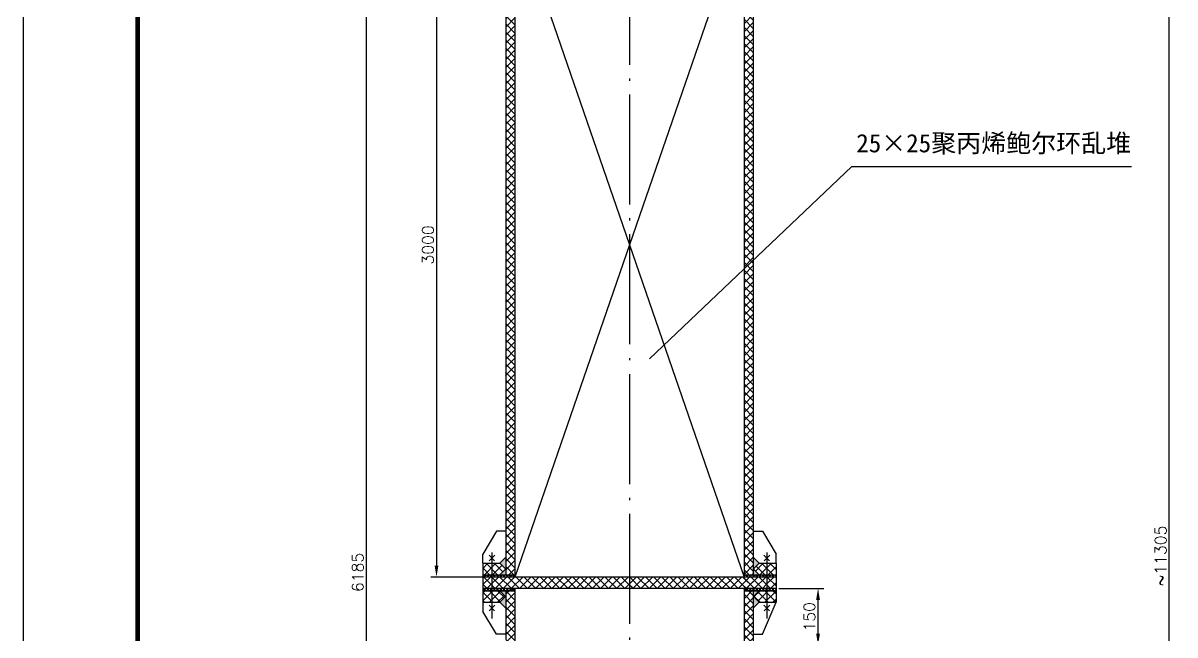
# Model space of a CAD drawing. Extents: x -699 to 795, y -2090 to -821.
# Drawn here: x 201.3 to 452.7, y -1668 to -1534.5 of the extents above; entities that cross this region are included whole.
import ezdxf

# ---------------------------------------------------------------- set-up
doc = ezdxf.new("R2010")
doc.units = 0
doc.header["$MEASUREMENT"] = 0
doc.linetypes.add('ACAD_ISO04W100', pattern=[30.5, 24, -3, 0.5, -3])
doc.layers.get('DEFPOINTS').update_dxf_attribs({"linetype": 'CONTINUOUS'})
for name, color, linetype in [('中线', 1, 'ACAD_ISO04W100'), ('文字', 6, 'CONTINUOUS'), ('标注', 5, 'CONTINUOUS'), ('细线', 4, 'CONTINUOUS'), ('边框线', 7, 'CONTINUOUS')]:
    doc.layers.add(name, color=color, linetype=linetype)
doc.styles.get("Standard").update_dxf_attribs({"font": 'txt.shx'})
doc.styles.add('临时', font='SIMFANG.TTF', dxfattribs={"height": 4})
doc.dimstyles.get("Standard").update_dxf_attribs({"dimtxt": 2.5, "dimasz": 2.5, "dimexe": 1.25, "dimexo": 0.625, "dimtad": 1, "dimdec": 4, "dimdsep": 46, "dimlunit": 6, "dimtxsty": 'Standard', "dimcen": 2.5, "dimadec": 0, "dimazin": 0, "dimtfac": 1, "dimtdec": 4, "dimtmove": 0, "dimatfit": 3, "dimfxl": 1, "dimtolj": 1, "dimtzin": 0, "dimarcsym": 0})
pattern_1 = [(45, (-113.764, -71.2914), (-0.8838835, 0.8838835), []), (135, (-113.764, -71.2914), (-0.8838835, -0.8838835), [])]
pattern_2 = [(45, (-113.764, -71.2914), (-0.35355339, 0.35355339), []), (135, (-113.764, -71.2914), (-0.35355339, -0.35355339), [])]

# ---------------------------------------------------------------- blocks, each defined once
blk = doc.blocks.new('*D60')
at = {"layer": 'DEFPOINTS', "color": 0}
for p in [(276.22, -1510.43), (308.62, -1510.43), (308.62, -1798.31)]:
    blk.add_point(p, dxfattribs=at)
at = {"layer": '标注', "color": 0, "lineweight": -2}
for p, q in [((308, -1510.43), (274.97, -1510.43)), ((276.22, -1795.81), (276.22, -1512.93)), ((308, -1798.31), (274.97, -1798.31))]:
    blk.add_line(p, q, dxfattribs=at)
at = {"layer": '标注', "color": 0}
for points in [[(275.8, -1512.93), (276.63, -1512.93), (276.22, -1510.43)], [(275.8, -1795.81), (276.63, -1795.81), (276.22, -1798.31)]]:
    blk.add_solid(points, dxfattribs=at)
at = {"layer": '标注', "color": 0, "insert": (274.34, -1654.37), "char_height": 2.5, "attachment_point": 5, "rotation": 90}
blk.add_mtext('\\A1;6185', dxfattribs=at)
blk = doc.blocks.new('*D85')
at = {"layer": 'DEFPOINTS', "color": 0}
for p in [(333.62, -1318.14), (451.41, -1318.14), (389.52, -1983.43)]:
    blk.add_point(p, dxfattribs=at)
at = {"layer": '标注', "color": 0, "lineweight": -2}
for p, q in [((334.25, -1318.14), (452.66, -1318.14)), ((451.41, -1980.93), (451.41, -1320.64)), ((390.14, -1983.43), (452.66, -1983.43))]:
    blk.add_line(p, q, dxfattribs=at)
at = {"layer": '标注', "color": 0}
for points in [[(450.99, -1320.64), (451.83, -1320.64), (451.41, -1318.14)], [(450.99, -1980.93), (451.83, -1980.93), (451.41, -1983.43)]]:
    blk.add_solid(points, dxfattribs=at)
at = {"layer": '标注', "color": 0, "insert": (449.53, -1650.79), "char_height": 2.5, "attachment_point": 5, "rotation": 90}
blk.add_mtext('\\A1;~11305', dxfattribs=at)
blk = doc.blocks.new('*D198')
at = {"layer": 'DEFPOINTS', "color": 0}
for p in [(308.62, -1510.43), (291.52, -1655.37), (308.62, -1655.37)]:
    blk.add_point(p, dxfattribs=at)
at = {"layer": '标注', "color": 0, "lineweight": -2}
for p, q in [((308, -1510.43), (290.27, -1510.43)), ((291.52, -1512.93), (291.52, -1652.87)), ((308, -1655.37), (290.27, -1655.37))]:
    blk.add_line(p, q, dxfattribs=at)
at = {"layer": '标注', "color": 0}
for points in [[(291.1, -1512.93), (291.94, -1512.93), (291.52, -1510.43)], [(291.1, -1652.87), (291.94, -1652.87), (291.52, -1655.37)]]:
    blk.add_solid(points, dxfattribs=at)
at = {"layer": '标注', "color": 0, "insert": (289.65, -1582.9), "char_height": 2.5, "attachment_point": 5, "rotation": 90}
blk.add_mtext('\\A1;3000', dxfattribs=at)
blk = doc.blocks.new('*D200')
at = {"layer": 'DEFPOINTS', "color": 0}
for p in [(365.62, -1657.87), (374.78, -1657.87), (358.62, -1670.23)]:
    blk.add_point(p, dxfattribs=at)
at = {"layer": '标注', "color": 0, "lineweight": -2}
for p, q in [((366.25, -1657.87), (376.03, -1657.87)), ((374.78, -1667.73), (374.78, -1660.37)), ((359.25, -1670.23), (376.03, -1670.23))]:
    blk.add_line(p, q, dxfattribs=at)
at = {"layer": '标注', "color": 0}
for points in [[(374.36, -1660.37), (375.19, -1660.37), (374.78, -1657.87)], [(374.36, -1667.73), (375.19, -1667.73), (374.78, -1670.23)]]:
    blk.add_solid(points, dxfattribs=at)
at = {"layer": '标注', "color": 0, "insert": (372.9, -1664.05), "char_height": 2.5, "attachment_point": 5, "rotation": 90}
blk.add_mtext('\\A1;150', dxfattribs=at)

msp = doc.modelspace()

# ---------------------------------------------------------------- hatches: boundary and pattern name
at = {"layer": '标注'}
h = msp.add_hatch(dxfattribs=at)
h.set_pattern_fill('ANSI37', color=256, scale=10, style=0)
h.set_pattern_definition(pattern_1)
h.paths.add_polyline_path([(308.62135, -1477.28847), (306.62135, -1477.25821), (306.62135, -1537.13532), (308.62135, -1537.15873)])
h.paths.add_polyline_path([(360.62135, -1498.19571), (358.62135, -1498.19571), (358.62135, -1537.74398), (360.62135, -1537.76739)])
h.paths.add_polyline_path([(360.62135, -1478.07545), (358.62135, -1478.04518), (358.62135, -1490.99571), (360.62135, -1489.87456)])
h = msp.add_hatch(dxfattribs=at)
h.set_pattern_fill('ANSI37', color=256, scale=10, style=0)
h.set_pattern_definition(pattern_1)
h.paths.add_polyline_path([(308.62135, -1537.15873), (306.62135, -1537.13532), (306.62135, -1610.9241), (308.62135, -1611.04278)])
h.paths.add_polyline_path([(360.62135, -1537.76739), (358.62135, -1537.74398), (358.62135, -1614.00965), (360.62135, -1614.12832)])
h = msp.add_hatch(dxfattribs=at)
h.set_pattern_fill('ANSI37', color=256, scale=10, style=0)
h.set_pattern_definition(pattern_1)
h.paths.add_polyline_path([(308.62135, -1611.04278), (306.62135, -1610.9241), (306.62135, -1668.92946), (306.62135, -1709.42164), (308.62135, -1709.42164), (308.62135, -1671.92946)])
h.paths.add_polyline_path([(360.62135, -1614.12832), (358.62135, -1614.00965), (358.62135, -1709.42164), (360.62135, -1709.42164), (360.62135, -1704.42163), (360.62135, -1668.92946)])
h = msp.add_hatch(color=256, dxfattribs=at)
h.paths.add_polyline_path([(306.62135, -1651.07137), (305.32135, -1652.37137), (306.47135, -1653.52137), (306.47135, -1653.72137), (305.32135, -1654.87137), (306.62135, -1654.87137)])
h.paths.add_polyline_path([(306.62135, -1658.37137), (305.32135, -1658.37137), (306.47135, -1659.52137), (306.47135, -1659.72137), (305.32135, -1660.87137), (306.62135, -1662.17137)])
for points in [[(360.62135, -1651.07137), (360.62135, -1654.87137), (361.92135, -1654.87137), (360.77135, -1653.72137), (360.77135, -1653.52137), (361.92135, -1652.37137)], [(361.92135, -1658.37137), (360.62135, -1658.37137), (360.62135, -1662.17137), (361.92135, -1660.87137), (360.77135, -1659.72137), (360.77135, -1659.52137)]]:
    msp.add_hatch(color=256, dxfattribs=at).paths.add_polyline_path(points)
h = msp.add_hatch(dxfattribs=at)
h.set_pattern_fill('ANSI37', color=256, scale=10, style=0)
h.set_pattern_definition(pattern_1)
h.paths.add_polyline_path([(303.62135, -1652.37137), (301.62135, -1652.37137), (301.62135, -1654.87137), (303.62135, -1654.87137)])
h.paths.add_polyline_path([(305.32135, -1652.37137), (303.62135, -1652.37137), (303.62135, -1654.87137), (305.32135, -1654.87137), (306.47135, -1653.72137), (306.47135, -1653.52137)])
h = msp.add_hatch(dxfattribs=at)
h.set_pattern_fill('ANSI37', color=256, scale=10, style=0)
h.set_pattern_definition(pattern_1)
h.paths.add_polyline_path([(363.62135, -1652.37137), (361.92135, -1652.37137), (360.77135, -1653.52137), (360.77135, -1653.72137), (361.92135, -1654.87137), (363.62135, -1654.87137)])
h.paths.add_polyline_path([(365.62135, -1652.37137), (363.62135, -1652.37137), (363.62135, -1654.87137), (365.62135, -1654.87137)])
h.paths.add_polyline_path([(363.62135, -1658.37137), (361.92135, -1658.37137), (360.77135, -1659.52137), (360.77135, -1659.72137), (361.92135, -1660.87137), (363.62135, -1660.87137)])
h.paths.add_polyline_path([(365.62135, -1658.37137), (363.62135, -1658.37137), (363.62135, -1660.87137), (365.62135, -1660.87137)])
h = msp.add_hatch(dxfattribs=at)
h.set_pattern_fill('ANSI37', color=256, scale=4, style=0)
h.set_pattern_definition(pattern_2)
h.paths.add_polyline_path([(308.62135, -1657.87137), (303.62135, -1657.87137), (303.62135, -1658.37137), (308.62135, -1658.37137)])
h.paths.add_polyline_path([(303.62135, -1657.87137), (301.62135, -1657.87137), (301.62135, -1658.37137), (303.62135, -1658.37137)])
h.paths.add_polyline_path([(303.62135, -1654.87137), (301.62135, -1654.87137), (301.62135, -1655.37137), (303.62135, -1655.37137)])
h.paths.add_polyline_path([(308.62135, -1654.87137), (303.62135, -1654.87137), (303.62135, -1655.37137), (308.62135, -1655.37137)])
h = msp.add_hatch(dxfattribs=at)
h.set_pattern_fill('ANSI37', color=256, scale=10, style=0)
h.set_pattern_definition(pattern_1)
h.paths.add_polyline_path([(303.62135, -1655.37137), (301.62135, -1655.37137), (301.62135, -1657.87137), (303.62135, -1657.87137)])
h = msp.add_hatch(dxfattribs=at)
h.set_pattern_fill('ANSI37', color=256, scale=10, style=0)
h.set_pattern_definition(pattern_1)
h.paths.add_polyline_path([(333.01346, -1657.87137), (333.44767, -1655.37137), (303.62135, -1655.37137), (303.62135, -1657.87137)])
h.paths.add_polyline_path([(357.42135, -1657.87137), (363.62135, -1657.87137), (363.62135, -1655.37137), (357.42135, -1655.37137), (333.79503, -1655.37137), (334.22923, -1657.87137)])
h = msp.add_hatch(dxfattribs=at)
h.set_pattern_fill('ANSI37', color=256, scale=10, style=0)
h.set_pattern_definition(pattern_1)
h.paths.add_polyline_path([(333.62135, -1655.37137), (333.44767, -1655.37137), (333.01346, -1657.87137), (333.62135, -1657.87137)])
h = msp.add_hatch(dxfattribs=at)
h.set_pattern_fill('ANSI37', color=256, scale=10, style=0)
h.set_pattern_definition(pattern_1)
h.paths.add_polyline_path([(333.79503, -1655.37137), (333.62135, -1655.37137), (333.62135, -1657.87137), (334.22923, -1657.87137)])
h = msp.add_hatch(dxfattribs=at)
h.set_pattern_fill('ANSI37', color=256, scale=4, style=0)
h.set_pattern_definition(pattern_2)
h.paths.add_polyline_path([(363.62135, -1654.87137), (358.62135, -1654.87137), (358.62135, -1655.37137), (363.62135, -1655.37137)])
h.paths.add_polyline_path([(365.62135, -1654.87137), (363.62135, -1654.87137), (363.62135, -1655.37137), (365.62135, -1655.37137)])
h.paths.add_polyline_path([(363.62135, -1657.87137), (358.62135, -1657.87137), (358.62135, -1658.37137), (363.62135, -1658.37137)])
h.paths.add_polyline_path([(365.62135, -1657.87137), (363.62135, -1657.87137), (363.62135, -1658.37137), (365.62135, -1658.37137)])
h = msp.add_hatch(dxfattribs=at)
h.set_pattern_fill('ANSI37', color=256, scale=10, style=0)
h.set_pattern_definition(pattern_1)
h.paths.add_polyline_path([(365.62135, -1655.37137), (363.62135, -1655.37137), (363.62135, -1657.87137), (365.62135, -1657.87137)])
h = msp.add_hatch(dxfattribs=at)
h.set_pattern_fill('ANSI37', color=256, scale=10, style=0)
h.set_pattern_definition(pattern_1)
h.paths.add_polyline_path([(303.62135, -1658.37137), (301.62135, -1658.37137), (301.62135, -1660.87137), (303.62135, -1660.87137)])
h.paths.add_polyline_path([(306.47135, -1659.52137), (305.32135, -1658.37137), (303.62135, -1658.37137), (303.62135, -1660.87137), (305.32135, -1660.87137), (306.47135, -1659.72137)])

# ---------------------------------------------------------------- linework, layer by layer
at = {"layer": '中线'}
for p, q in [((333.62135, -1306.07155), (333.62135, -2009.50839)), ((303.62135, -1650.05182), (303.62135, -1664.39418)), ((363.62135, -1650.05182), (363.62135, -1664.39418))]:
    msp.add_line(p, q, dxfattribs=at)
at = {"layer": '标注'}
msp.add_line((338.01097, -1607.78554), (382.17326, -1565.7441), dxfattribs=at)
at = {"layer": '细线'}
msp.add_line((201.29931, -1249.16404), (201.29931, -2090.16404), dxfattribs=at)
at = {"layer": '边框线'}
for p, q in [((306.62135, -1419.56304), (306.62135, -1654.87137)), ((308.62135, -1443.42946), (308.62135, -1655.37137)), ((358.62135, -1452.39571), (358.62135, -1618.92946)), ((360.62135, -1498.19571), (360.62135, -1654.87137)), ((308.62135, -1510.42946), (358.62135, -1655.37137)), ((358.62135, -1510.42946), (308.62135, -1655.37137)), ((358.62135, -1510.42946), (358.62135, -1655.37137)), ((382.17326, -1565.7441), (443.19859, -1565.7441)), ((360.62135, -1641.35691), (360.62135, -1654.87137)), ((304.62135, -1645.37137), (301.62135, -1650.37137)), ((306.62135, -1645.37137), (304.62135, -1645.37137)), ((360.62135, -1645.37137), (362.62135, -1645.37137)), ((362.62135, -1645.37137), (365.62135, -1650.37137)), ((301.62135, -1652.37137), (301.62135, -1650.37137)), ((304.21055, -1651.85305), (302.97761, -1650.62135)), ((303.03215, -1651.85305), (304.26509, -1650.62135)), ((305.32135, -1652.37137), (306.62135, -1651.07137)), ((361.92135, -1652.37137), (360.62135, -1651.07137)), ((364.21055, -1651.85305), (362.97761, -1650.62135)), ((363.03215, -1651.85305), (364.26509, -1650.62135)), ((365.62135, -1652.37137), (365.62135, -1650.37137)), ((301.62135, -1652.37137), (301.62135, -1654.87137)), ((301.62135, -1652.37137), (305.32135, -1652.37137)), ((305.32135, -1652.37137), (306.47135, -1653.52137)), ((305.32135, -1654.87137), (306.47135, -1653.72137)), ((306.47135, -1653.52137), (306.47135, -1653.72137)), ((361.92135, -1652.37137), (360.77135, -1653.52137)), ((360.77135, -1653.52137), (360.77135, -1653.72137)), ((361.92135, -1654.87137), (360.77135, -1653.72137)), ((361.92135, -1652.37137), (365.62135, -1652.37137)), ((365.62135, -1652.37137), (365.62135, -1654.87137)), ((301.62135, -1654.87137), (308.62135, -1654.87137)), ((301.62135, -1654.87137), (301.62135, -1658.37137)), ((357.42135, -1655.37137), (301.62135, -1655.37137)), ((365.62135, -1655.37137), (357.42135, -1655.37137)), ((358.62135, -1654.87137), (365.62135, -1654.87137)), ((365.62135, -1654.87137), (365.62135, -1658.37137)), ((357.42135, -1657.87137), (301.62135, -1657.87137)), ((301.62135, -1658.37137), (308.62135, -1658.37137)), ((301.62135, -1658.37137), (301.62135, -1660.87137)), ((305.32135, -1658.37137), (306.47135, -1659.52137)), ((306.62135, -1658.37137), (306.62135, -1668.92946)), ((308.62135, -1657.87137), (308.62135, -1671.92946)), ((365.62135, -1657.87137), (357.42135, -1657.87137)), ((358.62135, -1657.87137), (358.62135, -1709.42164)), ((358.62135, -1658.37137), (365.62135, -1658.37137)), ((360.62135, -1658.37137), (360.62135, -1699.92164)), ((360.62135, -1658.37137), (360.62135, -1668.92946)), ((361.92135, -1658.37137), (360.77135, -1659.52137)), ((365.62135, -1658.37137), (365.62135, -1660.87137)), ((301.62135, -1660.87137), (305.32135, -1660.87137)), ((301.62135, -1660.87137), (301.62135, -1662.87137)), ((305.32135, -1660.87137), (306.47135, -1659.72137)), ((305.32135, -1660.87137), (306.62135, -1662.17137)), ((306.47135, -1659.52137), (306.47135, -1659.72137)), ((361.92135, -1660.87137), (360.62135, -1662.17137)), ((360.77135, -1659.52137), (360.77135, -1659.72137)), ((361.92135, -1660.87137), (360.77135, -1659.72137)), ((361.92135, -1660.87137), (365.62135, -1660.87137)), ((362.62135, -1667.87137), (365.62135, -1660.87137)), ((304.62135, -1667.87137), (301.62135, -1662.87137)), ((304.21055, -1662.76845), (302.97761, -1661.53675)), ((303.03215, -1662.76845), (304.26509, -1661.53675)), ((364.21055, -1662.76845), (362.97761, -1661.53675)), ((363.03215, -1662.76845), (364.26509, -1661.53675)), ((306.62135, -1667.87137), (304.62135, -1667.87137)), ((360.62135, -1667.87137), (362.62135, -1667.87137))]:
    msp.add_line(p, q, dxfattribs=at)
at = {"layer": '边框线', "const_width": 1}
msp.add_lwpolyline([(226.29931, -1259.16404), (226.29931, -2080.16404)], dxfattribs=at)

# ---------------------------------------------------------------- texts
at = {"layer": '文字', "insert": (383.12996, -1558.68399), "char_height": 4, "width": 94.0044866, "attachment_point": 1, "style": '临时'}
msp.add_mtext('25×25聚丙烯鲍尔环乱堆', dxfattribs=at)

# ---------------------------------------------------------------- dimensions: what is measured, and where the dimension line sits
at = {"layer": '标注'}
for base, p1, p2, text, picture, middle in [((451.40969, -1318.14312), (389.51927, -1983.42946), (333.62135, -1318.14312), '~11305', '*D85', (449.53469, -1650.78629)), ((291.52098, -1655.37137), (308.62135, -1510.42946), (308.62135, -1655.37137), '3000', '*D198', (289.64598, -1582.90041)), ((374.77593, -1657.87137), (358.62135, -1670.22594), (365.62135, -1657.87137), '150', '*D200', (372.90093, -1664.04866))]:
    dim = msp.add_linear_dim(base=base, p1=p1, p2=p2, angle=90, text=text, dimstyle='Standard', dxfattribs=at)
    dim.commit()
    dim.dimension.update_dxf_attribs({"geometry": picture, "text_midpoint": middle})
dim = msp.add_linear_dim(base=(276.21688, -1510.42946), p1=(308.62135, -1798.31329), p2=(308.62135, -1510.42946), angle=90, text='6185', dimstyle='Standard', dxfattribs=at)
dim.commit()
dim.dimension.update_dxf_attribs({"geometry": '*D60', "text_midpoint": (276.21688, -1654.37137), "dimtype": 160})

doc.saveas('drawing.dxf')
